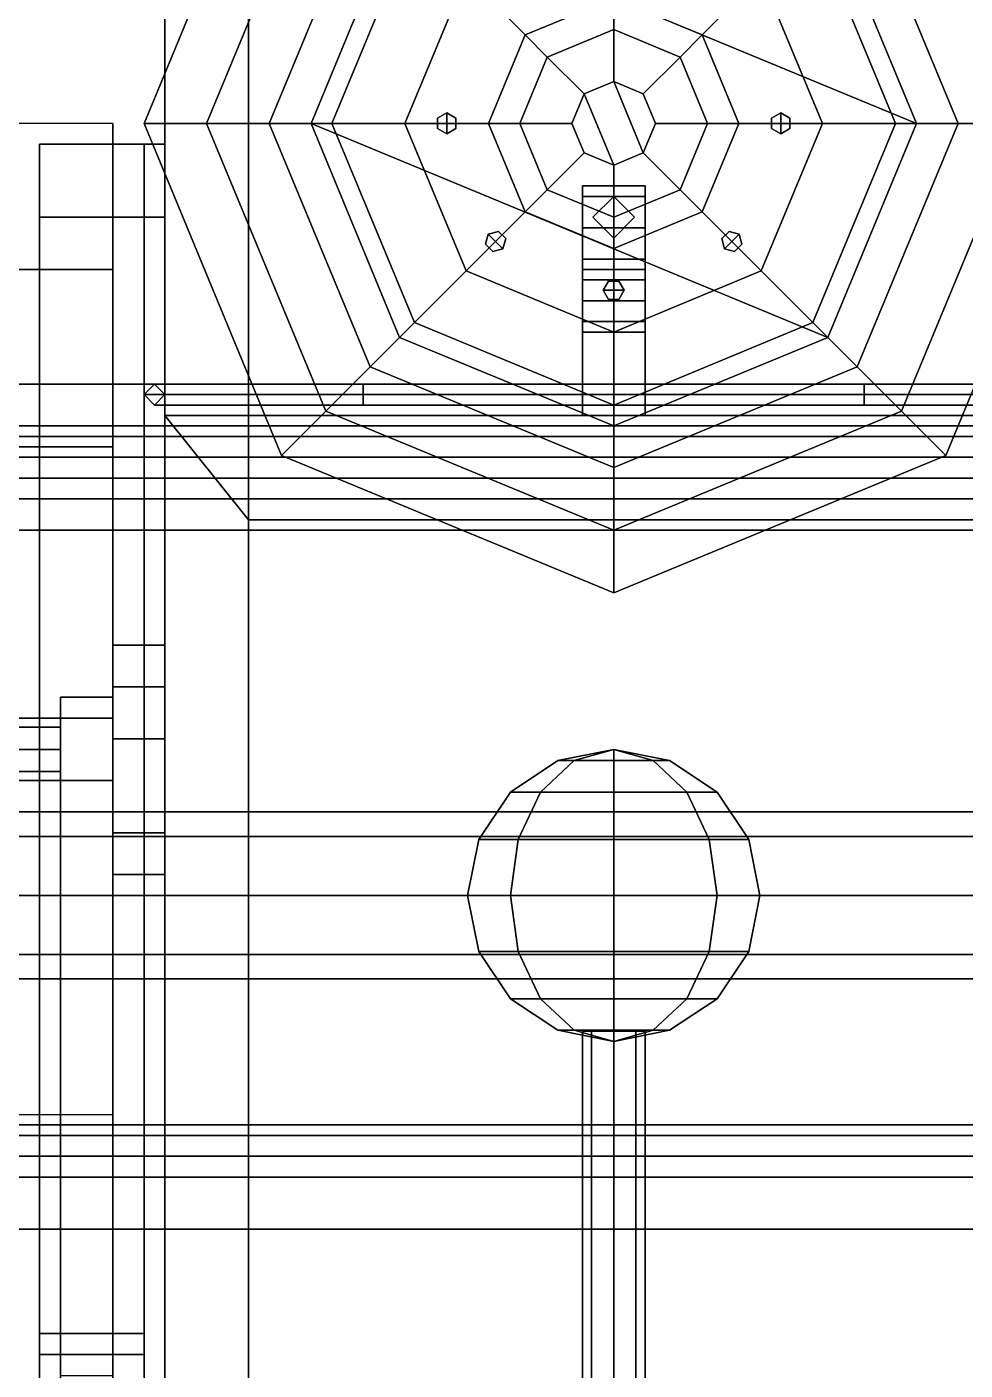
# Model space of a CAD drawing. Header units: millimetres. Extents: x -1 to 1, y -2.4 to 8.9.
# Drawn here: x -0.562 to 0.337, y 1.365 to 2.652 of the extents above; entities that cross this region are included whole.
import ezdxf

# ---------------------------------------------------------------- set-up
doc = ezdxf.new("R2010")
doc.units = ezdxf.units.MM
for name, color, linetype in [('cargo_c4p', 3, 'Continuous'), ('cargo_platform', 3, 'Continuous'), ('frame', 5, 'Continuous'), ('frame_c4p', 5, 'Continuous'), ('rear_axle', 3, 'Continuous'), ('t1_c4p', 3, 'Continuous'), ('t2_c4p', 2, 'Continuous'), ('tent2', 2, 'Continuous'), ('tent_support', 3, 'Continuous'), ('wheels', 2, 'Continuous'), ('wheels_c4p', 2, 'Continuous')]:
    doc.layers.add(name, color=color, linetype=linetype)

msp = doc.modelspace()

# ---------------------------------------------------------------- linework, layer by layer
at = {"layer": 'cargo_c4p'}
for points in [[(-0.98, 2.42, 0.65), (-0.48, 2.42, 0.65), (-0.48, 2.56, 0.51), (-0.98, 2.56, 0.51)], [(-0.48, 2.42, 0.65), (-0.48, 2.41, 0.6), (-0.48, 2.53, 0.49), (-0.48, 2.56, 0.51)], [(-0.98, 2.25, 0.76), (-0.48, 2.25, 0.76), (-0.48, 2.42, 0.65), (-0.98, 2.42, 0.65)], [(-0.48, 2.25, 0.76), (-0.48, 2.25, 0.71), (-0.48, 2.41, 0.6), (-0.48, 2.42, 0.65)], [(-1.01, 2.27, 0.83), (-1.01, 2.27, 0.9), (1.01, 2.27, 0.9), (1.01, 2.27, 0.83)], [(1.01, 2.27, 0.9), (1.01, 0.25, 0.9), (-1.01, 0.25, 0.9), (-1.01, 2.27, 0.9)], [(1.01, 2.27, 0.95), (1.01, 2.27, 0.9), (-1.01, 2.27, 0.9), (-1.01, 2.27, 0.95)], [(-1.01, 1.6, 1.67), (-0.43, 1.6, 1.67), (-0.43, 2.27, 1.67), (-1.01, 2.27, 1.67)], [(-1.01, 2.27, 1.67), (-0.43, 2.27, 1.67), (-0.43, 2.27, 0.95), (-1.01, 2.27, 0.95)], [(-0.43, 2.27, 0.69), (-0.43, 2.27, 0.83), (0.43, 2.27, 0.83), (0.43, 2.27, 0.69)], [(-0.43, 2.2, 0.69), (-0.43, 2.2, 0.83), (-0.43, 2.27, 0.83), (-0.43, 2.27, 0.69)], [(0.43, 2.27, 0.69), (0.43, 2.2, 0.69), (-0.43, 2.2, 0.69), (-0.43, 2.27, 0.69)], [(-0.43, 1.6, 0.95), (-0.43, 2.27, 0.95), (-0.43, 2.27, 1.67), (-0.43, 1.6, 1.67)], [(-0.43, 1.6, 0.95), (0.43, 1.6, 0.95), (0.43, 2.27, 0.95), (-0.43, 2.27, 0.95)], [(-0.98, 1.93, 0.87), (-0.48, 1.93, 0.87), (-0.48, 2.25, 0.76), (-0.98, 2.25, 0.76)], [(-0.48, 1.93, 0.87), (-0.48, 1.93, 0.83), (-0.48, 2.25, 0.71), (-0.48, 2.25, 0.76)], [(1.01, 2.2, 0.83), (1.01, 2.2, 0.9), (-1.01, 2.2, 0.9), (-1.01, 2.2, 0.83)], [(0.43, 2.2, 0.69), (0.43, 2.2, 0.83), (-0.43, 2.2, 0.83), (-0.43, 2.2, 0.69)], [(-0.98, 1.61, 0.9), (-0.48, 1.61, 0.9), (-0.48, 1.93, 0.87), (-0.98, 1.93, 0.87)], [(-0.48, 1.61, 0.9), (-0.48, 1.61, 0.87), (-0.48, 1.93, 0.83), (-0.48, 1.93, 0.87)], [(-0.96, 1.6, 0.95), (-0.96, 0.3, 0.95), (0.96, 0.3, 0.95), (0.96, 1.6, 0.95)], [(-0.96, 1.6, 0.95), (-0.43, 1.6, 0.95), (-0.43, 1.6, 1.67), (-0.96, 1.6, 1.67)]]:
    msp.add_3dface(points, dxfattribs=at)
at = {"layer": 'cargo_platform'}
for points in [[(1.01, 3.28, 0.97), (1.01, 0.25, 0.97), (-1.01, 0.25, 0.97), (-1.01, 3.28, 0.97)], [(-0.96, 3.23, 1.02), (-0.96, 0.3, 1.02), (0.96, 0.3, 1.02), (0.96, 3.23, 1.02)], [(-1.01, 2.27, 0.9), (-1.01, 2.27, 0.97), (1.01, 2.27, 0.97), (1.01, 2.27, 0.9)], [(-0.43, 2.2, 0.69), (-1.01, 2.2, 0.9), (-1.01, 2.27, 0.9), (-0.43, 2.27, 0.69)], [(-0.43, 2.27, 0.69), (-1.01, 2.27, 0.9), (1.01, 2.27, 0.9), (0.43, 2.27, 0.69)], [(0.43, 2.27, 0.69), (0.43, 2.2, 0.69), (-0.43, 2.2, 0.69), (-0.43, 2.27, 0.69)], [(1.01, 2.2, 0.9), (1.01, 2.2, 0.97), (-1.01, 2.2, 0.97), (-1.01, 2.2, 0.9)], [(0.43, 2.2, 0.69), (1.01, 2.2, 0.9), (-1.01, 2.2, 0.9), (-0.43, 2.2, 0.69)]]:
    msp.add_3dface(points, dxfattribs=at)
at = {"layer": 'frame'}
for points in [[(-0.43, 2.95, 0.55), (-0.35, 2.85, 0.55), (-0.35, -0.74, 0.55), (-0.43, -0.74, 0.55)], [(-0.43, -0.74, 0.69), (-0.35, -0.74, 0.69), (-0.35, 2.85, 0.69), (-0.43, 2.95, 0.69)], [(-0.43, 2.95, 0.69), (-0.43, 2.95, 0.55), (-0.43, -0.74, 0.55), (-0.43, -0.74, 0.69)], [(-0.35, -0.74, 0.69), (-0.35, -0.74, 0.55), (-0.35, 2.85, 0.55), (-0.35, 2.85, 0.69)], [(-0.45, 2.3, 0.64), (-0.44, 2.31, 0.64), (-0.44, 2.31, 0.36), (-0.45, 2.3, 0.35)], [(-0.45, 2.3, 0.35), (-0.44, 2.31, 0.36), (-0.24, 2.31, 0.32), (-0.24, 2.3, 0.31)], [(-0.44, 2.29, 0.64), (-0.43, 2.3, 0.64), (-0.44, 2.31, 0.64), (-0.45, 2.3, 0.64)], [(-0.44, 2.31, 0.64), (-0.43, 2.3, 0.64), (-0.43, 2.3, 0.37), (-0.44, 2.31, 0.36)], [(-0.44, 2.31, 0.36), (-0.43, 2.3, 0.37), (-0.24, 2.3, 0.33), (-0.24, 2.31, 0.32)], [(0.24, 2.31, 0.32), (0.24, 2.3, 0.31), (-0.24, 2.3, 0.31), (-0.24, 2.31, 0.32)], [(0.24, 2.3, 0.33), (0.24, 2.31, 0.32), (-0.24, 2.31, 0.32), (-0.24, 2.3, 0.33)], [(0.43, 2.3, 0.37), (0.44, 2.31, 0.36), (0.24, 2.31, 0.32), (0.24, 2.3, 0.33)], [(0.44, 2.31, 0.36), (0.45, 2.3, 0.35), (0.24, 2.3, 0.31), (0.24, 2.31, 0.32)], [(-0.44, 2.29, 0.64), (-0.45, 2.3, 0.64), (-0.45, 2.3, 0.35), (-0.44, 2.29, 0.36)], [(-0.44, 2.29, 0.36), (-0.45, 2.3, 0.35), (-0.24, 2.3, 0.31), (-0.24, 2.29, 0.32)], [(-0.43, 2.3, 0.64), (-0.44, 2.29, 0.64), (-0.44, 2.29, 0.36), (-0.43, 2.3, 0.37)], [(-0.43, 2.3, 0.37), (-0.44, 2.29, 0.36), (-0.24, 2.29, 0.32), (-0.24, 2.3, 0.33)], [(0.24, 2.3, 0.31), (0.24, 2.29, 0.32), (-0.24, 2.29, 0.32), (-0.24, 2.3, 0.31)], [(0.24, 2.29, 0.32), (0.24, 2.3, 0.33), (-0.24, 2.3, 0.33), (-0.24, 2.29, 0.32)], [(0.44, 2.29, 0.36), (0.43, 2.3, 0.37), (0.24, 2.3, 0.33), (0.24, 2.29, 0.32)], [(0.45, 2.3, 0.35), (0.44, 2.29, 0.36), (0.24, 2.29, 0.32), (0.24, 2.3, 0.31)]]:
    msp.add_3dface(points, dxfattribs=at)
at = {"layer": 'frame_c4p'}
for points in [[(-0.03, 2.49, 0.56), (-0.03, 2.41, 0.56), (-0.03, 2.42, 0.61), (-0.03, 2.5, 0.61)], [(0.03, 2.5, 0.61), (0.03, 2.49, 0.56), (-0.03, 2.49, 0.56), (-0.03, 2.5, 0.61)], [(-0.03, 2.5, 0.61), (-0.03, 2.42, 0.61), (0.03, 2.42, 0.61), (0.03, 2.5, 0.61)], [(0.03, 2.42, 0.61), (0.03, 2.41, 0.56), (0.03, 2.49, 0.56), (0.03, 2.5, 0.61)], [(0.03, 2.49, 0.68), (0.03, 2.42, 0.68), (-0.03, 2.42, 0.68), (-0.03, 2.49, 0.68)], [(-0.03, 2.42, 0.68), (-0.03, 2.43, 0.72), (-0.03, 2.46, 0.72), (-0.03, 2.49, 0.68)], [(-0.03, 2.49, 0.68), (-0.03, 2.46, 0.72), (0.03, 2.46, 0.72), (0.03, 2.49, 0.68)], [(0.03, 2.49, 0.56), (0.03, 2.41, 0.56), (-0.03, 2.41, 0.56), (-0.03, 2.49, 0.56)], [(0, 2.49, 0.61), (-0.02, 2.47, 0.61), (-0.02, 2.47, 0.68), (0, 2.49, 0.68)], [(0.02, 2.47, 0.61), (0, 2.49, 0.61), (0, 2.49, 0.68), (0.02, 2.47, 0.68)], [(0.03, 2.46, 0.72), (0.03, 2.43, 0.72), (0.03, 2.42, 0.68), (0.03, 2.49, 0.68)], [(-0.03, 2.46, 0.72), (-0.03, 2.43, 0.72), (0.03, 2.43, 0.72), (0.03, 2.46, 0.72)], [(-0.02, 2.47, 0.61), (0, 2.45, 0.61), (0, 2.45, 0.68), (-0.02, 2.47, 0.68)], [(0, 2.45, 0.61), (0.02, 2.47, 0.61), (0.02, 2.47, 0.68), (0, 2.45, 0.68)], [(-0.03, 2.43, 0.72), (-0.03, 2.39, 0.71), (0.03, 2.39, 0.71), (0.03, 2.43, 0.72)], [(-0.03, 2.42, 0.68), (-0.03, 2.39, 0.71), (-0.03, 2.43, 0.72), (-0.03, 2.42, 0.68)], [(0.03, 2.43, 0.72), (0.03, 2.39, 0.71), (0.03, 2.42, 0.68)], [(0.03, 2.42, 0.68), (0.03, 2.42, 0.61), (-0.03, 2.42, 0.61), (-0.03, 2.42, 0.68)], [(-0.03, 2.42, 0.61), (-0.03, 2.36, 0.66), (-0.03, 2.39, 0.71), (-0.03, 2.42, 0.68)], [(-0.03, 2.41, 0.56), (-0.03, 2.37, 0.58), (-0.03, 2.36, 0.66), (-0.03, 2.42, 0.61)], [(0.03, 2.41, 0.56), (0.03, 2.37, 0.58), (-0.03, 2.37, 0.58), (-0.03, 2.41, 0.56)], [(0.03, 2.39, 0.71), (0.03, 2.36, 0.66), (0.03, 2.42, 0.61), (0.03, 2.42, 0.68)], [(0.03, 2.36, 0.66), (0.03, 2.37, 0.58), (0.03, 2.41, 0.56), (0.03, 2.42, 0.61)], [(-0.03, 2.39, 0.71), (-0.03, 2.36, 0.66), (0.03, 2.36, 0.66), (0.03, 2.39, 0.71)], [(0.03, 2.37, 0.58), (0.03, 2.28, 0.58), (-0.03, 2.28, 0.58), (-0.03, 2.37, 0.58)], [(-0.03, 2.37, 0.58), (-0.03, 2.28, 0.58), (-0.03, 2.28, 0.66), (-0.03, 2.36, 0.66)], [(0.03, 2.28, 0.66), (0.03, 2.28, 0.58), (0.03, 2.37, 0.58), (0.03, 2.36, 0.66)], [(-0.03, 2.36, 0.66), (-0.03, 2.28, 0.66), (0.03, 2.28, 0.66), (0.03, 2.36, 0.66)], [(-0.43, 2.28, 0.69), (-0.35, 2.18, 0.69), (0.35, 2.18, 0.69), (0.43, 2.28, 0.69)], [(0.43, 2.28, 0.55), (0.35, 2.18, 0.55), (-0.35, 2.18, 0.55), (-0.43, 2.28, 0.55)], [(0.43, 2.28, 0.69), (0.43, 2.28, 0.55), (-0.43, 2.28, 0.55), (-0.43, 2.28, 0.69)], [(-0.43, 2.28, 0.69), (-0.43, 2.28, 0.55), (-0.43, -0.74, 0.55), (-0.43, -0.74, 0.69)], [(-0.43, -0.74, 0.69), (-0.35, -0.74, 0.69), (-0.35, 2.18, 0.69), (-0.43, 2.28, 0.69)], [(-0.43, 2.28, 0.55), (-0.35, 2.18, 0.55), (-0.35, -0.74, 0.55), (-0.43, -0.74, 0.55)], [(-0.35, 2.18, 0.69), (-0.35, 2.18, 0.55), (0.35, 2.18, 0.55), (0.35, 2.18, 0.69)], [(-0.35, -0.74, 0.69), (-0.35, -0.74, 0.55), (-0.35, 2.18, 0.55), (-0.35, 2.18, 0.69)], [(-0.43, 2.02, 0.64), (-0.43, 2.06, 0.57), (-0.48, 2.06, 0.57), (-0.48, 2.02, 0.64)], [(-0.43, 2.06, 0.57), (-0.43, 2.06, 0.52), (-0.48, 2.06, 0.52), (-0.48, 2.06, 0.57)], [(-0.43, 2.06, 0.52), (-0.43, 1.97, 0.49), (-0.48, 1.97, 0.49), (-0.48, 2.06, 0.52)], [(-0.48, 2.02, 0.64), (-0.48, 2.06, 0.57), (-0.48, 1.84, 0.57), (-0.48, 1.88, 0.64)], [(-0.48, 2.06, 0.57), (-0.48, 2.06, 0.52), (-0.48, 1.84, 0.52), (-0.48, 1.84, 0.57)], [(-0.48, 2.06, 0.52), (-0.48, 2.06, 0.52), (-0.48, 1.97, 0.49), (-0.48, 1.84, 0.52)], [(-0.43, 1.84, 0.55), (-0.43, 1.84, 0.52), (-0.43, 2.06, 0.52), (-0.43, 2.06, 0.55)], [(-0.43, 1.84, 0.52), (-0.43, 1.97, 0.49), (-0.43, 2.06, 0.52)], [(-0.53, 1.99, 0.22), (-0.53, 2.01, 0.25), (-0.48, 2.01, 0.25), (-0.48, 1.99, 0.22)], [(-0.53, 2.01, 0.25), (-0.53, 2.01, 0.33), (-0.48, 2.01, 0.33), (-0.48, 2.01, 0.25)], [(-0.53, 2.01, 0.33), (-0.53, 1.99, 0.36), (-0.48, 1.99, 0.36), (-0.48, 2.01, 0.33)], [(-0.53, 2.01, 0.33), (-0.53, 2.01, 0.25), (-0.53, 1.99, 0.22), (-0.53, 1.99, 0.36)], [(-0.43, 1.88, 0.64), (-0.43, 2.02, 0.64), (-0.48, 2.02, 0.64), (-0.48, 1.88, 0.64)], [(-0.48, 1.99, 0.36), (-0.48, 1.99, 0.22), (-0.48, 2.01, 0.25), (-0.48, 2.01, 0.33)], [(-0.53, 1.59, 0.22), (-0.53, 1.99, 0.22), (-0.48, 1.99, 0.22), (-0.48, 1.59, 0.22)], [(-0.53, 1.99, 0.36), (-0.53, 1.59, 0.36), (-0.48, 1.59, 0.36), (-0.48, 1.99, 0.36)], [(-0.53, 1.99, 0.36), (-0.53, 1.99, 0.22), (-0.53, 1.59, 0.22), (-0.53, 1.59, 0.36)], [(-0.48, 1.59, 0.36), (-0.48, 1.59, 0.22), (-0.48, 1.99, 0.22), (-0.48, 1.99, 0.36)], [(-0.43, 1.97, 0.49), (-0.43, 1.27, 0.4), (-0.48, 1.27, 0.4), (-0.48, 1.97, 0.49)], [(-0.48, 1.97, 0.49), (-0.48, 1.27, 0.4), (-0.48, 1.27, 0.49), (-0.48, 1.84, 0.52)], [(-0.43, 1.84, 0.52), (-0.43, 1.27, 0.49), (-0.43, 1.27, 0.4), (-0.43, 1.97, 0.49)], [(-0.43, 1.84, 0.57), (-0.43, 1.88, 0.64), (-0.48, 1.88, 0.64), (-0.48, 1.84, 0.57)], [(-0.43, 1.27, 0.49), (-0.43, 1.84, 0.52), (-0.48, 1.84, 0.52), (-0.48, 1.27, 0.49)], [(-0.43, 1.84, 0.52), (-0.43, 1.84, 0.57), (-0.48, 1.84, 0.57), (-0.48, 1.84, 0.52)], [(-0.53, 1.59, 0.36), (-0.53, 1.36, 0.48), (-0.48, 1.36, 0.48), (-0.48, 1.59, 0.36)], [(-0.53, 1.59, 0.36), (-0.53, 1.59, 0.22), (-0.53, 1.17, 0.34), (-0.53, 1.36, 0.48)], [(-0.53, 1.17, 0.34), (-0.53, 1.59, 0.22), (-0.48, 1.59, 0.22), (-0.48, 1.17, 0.34)], [(-0.48, 1.36, 0.48), (-0.48, 1.17, 0.34), (-0.48, 1.59, 0.22), (-0.48, 1.59, 0.36)]]:
    msp.add_3dface(points, dxfattribs=at)
at = {"layer": 'rear_axle'}
for points in [[(-0.45, 2.54, 0.59), (-0.45, 2.54, 0.48), (-0.55, 2.54, 0.48), (-0.55, 2.54, 0.59)], [(-0.55, 2.54, 0.59), (-0.55, 2.54, 0.48), (-0.55, 2.47, 0.53), (-0.55, 2.47, 0.59)], [(-0.55, 2.54, 0.48), (-0.55, 2.26, 0.38), (-0.55, 2.24, 0.47), (-0.55, 2.47, 0.53)], [(-0.45, 2.54, 0.48), (-0.45, 2.26, 0.38), (-0.55, 2.26, 0.38), (-0.55, 2.54, 0.48)], [(-0.43, 2.54, 0.67), (-0.43, 2.54, 0.59), (-0.55, 2.54, 0.59), (-0.48, 2.54, 0.67)], [(-0.55, 2.54, 0.59), (-0.55, 2.47, 0.59), (-0.48, 2.47, 0.67), (-0.48, 2.54, 0.67)], [(-0.48, 2.54, 0.67), (-0.48, 2.47, 0.67), (-0.43, 2.47, 0.67), (-0.43, 2.54, 0.67)], [(-0.45, 2.47, 0.53), (-0.45, 2.54, 0.48), (-0.45, 2.54, 0.59), (-0.45, 2.47, 0.59)], [(-0.45, 2.24, 0.47), (-0.45, 2.26, 0.38), (-0.45, 2.54, 0.48), (-0.45, 2.47, 0.53)], [(-0.43, 2.54, 0.59), (-0.43, 2.47, 0.59), (-0.45, 2.47, 0.59), (-0.45, 2.54, 0.59)], [(-0.43, 2.47, 0.67), (-0.43, 2.47, 0.59), (-0.43, 2.54, 0.59), (-0.43, 2.54, 0.67)], [(-0.55, 2.47, 0.59), (-0.55, 2.47, 0.53), (-0.45, 2.47, 0.53), (-0.45, 2.47, 0.59)], [(-0.55, 2.47, 0.53), (-0.55, 2.24, 0.47), (-0.45, 2.24, 0.47), (-0.45, 2.47, 0.53)], [(-0.48, 2.47, 0.67), (-0.55, 2.47, 0.59), (-0.43, 2.47, 0.59), (-0.43, 2.47, 0.67)], [(-0.55, 2.26, 0.38), (-0.55, 1.82, 0.36), (-0.55, 1.82, 0.47), (-0.55, 2.24, 0.47)], [(-0.45, 2.26, 0.38), (-0.45, 1.82, 0.36), (-0.55, 1.82, 0.36), (-0.55, 2.26, 0.38)], [(-0.45, 1.82, 0.47), (-0.45, 1.82, 0.36), (-0.45, 2.26, 0.38), (-0.45, 2.24, 0.47)], [(-0.55, 2.24, 0.47), (-0.55, 1.82, 0.47), (-0.45, 1.82, 0.47), (-0.45, 2.24, 0.47)], [(-0.0536, 1.9493, 0.43), (0, 1.96, 0.43), (0, 1.96, 0.43), (-0.0379, 1.9493, 0.3921)], [(-0.0379, 1.9493, 0.4679), (0, 1.96, 0.43), (0, 1.96, 0.43), (-0.0536, 1.9493, 0.43)], [(-0.0379, 1.9493, 0.3921), (0, 1.96, 0.43), (0, 1.96, 0.43), (0, 1.9493, 0.3764)], [(0, 1.9493, 0.4836), (0, 1.96, 0.43), (0, 1.96, 0.43), (-0.0379, 1.9493, 0.4679)], [(0, 1.9493, 0.3764), (0, 1.96, 0.43), (0, 1.96, 0.43), (0.0379, 1.9493, 0.3921)], [(0.0379, 1.9493, 0.3921), (0, 1.96, 0.43), (0, 1.96, 0.43), (0.0536, 1.9493, 0.43)], [(0.0536, 1.9493, 0.43), (0, 1.96, 0.43), (0, 1.96, 0.43), (0.0379, 1.9493, 0.4679)], [(0.0379, 1.9493, 0.4679), (0, 1.96, 0.43), (0, 1.96, 0.43), (0, 1.9493, 0.4836)], [(-0.099, 1.919, 0.43), (-0.0536, 1.9493, 0.43), (-0.0379, 1.9493, 0.3921), (-0.07, 1.919, 0.36)], [(-0.07, 1.919, 0.5), (-0.0379, 1.9493, 0.4679), (-0.0536, 1.9493, 0.43), (-0.099, 1.919, 0.43)], [(-0.07, 1.919, 0.36), (-0.0379, 1.9493, 0.3921), (0, 1.9493, 0.3764), (0, 1.919, 0.331)], [(0, 1.919, 0.529), (0, 1.9493, 0.4836), (-0.0379, 1.9493, 0.4679), (-0.07, 1.919, 0.5)], [(0, 1.919, 0.331), (0, 1.9493, 0.3764), (0.0379, 1.9493, 0.3921), (0.07, 1.919, 0.36)], [(0.07, 1.919, 0.5), (0.0379, 1.9493, 0.4679), (0, 1.9493, 0.4836), (0, 1.919, 0.529)], [(0.07, 1.919, 0.36), (0.0379, 1.9493, 0.3921), (0.0536, 1.9493, 0.43), (0.099, 1.919, 0.43)], [(0.099, 1.919, 0.43), (0.0536, 1.9493, 0.43), (0.0379, 1.9493, 0.4679), (0.07, 1.919, 0.5)], [(-0.1293, 1.8736, 0.43), (-0.099, 1.919, 0.43), (-0.07, 1.919, 0.36), (-0.0915, 1.8736, 0.3385)], [(-0.0915, 1.8736, 0.5215), (-0.07, 1.919, 0.5), (-0.099, 1.919, 0.43), (-0.1293, 1.8736, 0.43)], [(-0.0915, 1.8736, 0.3385), (-0.07, 1.919, 0.36), (0, 1.919, 0.331), (0, 1.8736, 0.3007)], [(0, 1.8736, 0.5593), (0, 1.919, 0.529), (-0.07, 1.919, 0.5), (-0.0915, 1.8736, 0.5215)], [(0, 1.8736, 0.3007), (0, 1.919, 0.331), (0.07, 1.919, 0.36), (0.0915, 1.8736, 0.3385)], [(0.0915, 1.8736, 0.5215), (0.07, 1.919, 0.5), (0, 1.919, 0.529), (0, 1.8736, 0.5593)], [(0.0915, 1.8736, 0.3385), (0.07, 1.919, 0.36), (0.099, 1.919, 0.43), (0.1293, 1.8736, 0.43)], [(0.1293, 1.8736, 0.43), (0.099, 1.919, 0.43), (0.07, 1.919, 0.5), (0.0915, 1.8736, 0.5215)], [(0.65, 1.8766, 0.4866), (0.65, 1.9, 0.43), (-0.65, 1.9, 0.43), (-0.65, 1.8766, 0.4866)], [(0.65, 1.9, 0.43), (0.65, 1.8766, 0.3734), (-0.65, 1.8766, 0.3734), (-0.65, 1.9, 0.43)], [(0.65, 1.82, 0.51), (0.65, 1.8766, 0.4866), (-0.65, 1.8766, 0.4866), (-0.65, 1.82, 0.51)], [(0.65, 1.8766, 0.3734), (0.65, 1.82, 0.35), (-0.65, 1.82, 0.35), (-0.65, 1.8766, 0.3734)], [(-0.14, 1.82, 0.43), (-0.1293, 1.8736, 0.43), (-0.0915, 1.8736, 0.3385), (-0.099, 1.82, 0.331)], [(-0.099, 1.82, 0.529), (-0.0915, 1.8736, 0.5215), (-0.1293, 1.8736, 0.43), (-0.14, 1.82, 0.43)], [(-0.099, 1.82, 0.331), (-0.0915, 1.8736, 0.3385), (0, 1.8736, 0.3007), (0, 1.82, 0.29)], [(0, 1.82, 0.57), (0, 1.8736, 0.5593), (-0.0915, 1.8736, 0.5215), (-0.099, 1.82, 0.529)], [(0, 1.82, 0.29), (0, 1.8736, 0.3007), (0.0915, 1.8736, 0.3385), (0.099, 1.82, 0.331)], [(0.099, 1.82, 0.529), (0.0915, 1.8736, 0.5215), (0, 1.8736, 0.5593), (0, 1.82, 0.57)], [(0.099, 1.82, 0.331), (0.0915, 1.8736, 0.3385), (0.1293, 1.8736, 0.43), (0.14, 1.82, 0.43)], [(0.14, 1.82, 0.43), (0.1293, 1.8736, 0.43), (0.0915, 1.8736, 0.5215), (0.099, 1.82, 0.529)], [(0.65, 1.7634, 0.4866), (0.65, 1.82, 0.51), (-0.65, 1.82, 0.51), (-0.65, 1.7634, 0.4866)], [(0.65, 1.82, 0.35), (0.65, 1.7634, 0.3734), (-0.65, 1.7634, 0.3734), (-0.65, 1.82, 0.35)], [(-0.55, 1.38, 0.38), (-0.55, 1.82, 0.36), (-0.45, 1.82, 0.36), (-0.45, 1.38, 0.38)], [(-0.55, 1.82, 0.47), (-0.55, 1.82, 0.36), (-0.55, 1.38, 0.38), (-0.55, 1.4, 0.47)], [(-0.45, 1.4, 0.47), (-0.45, 1.82, 0.47), (-0.55, 1.82, 0.47), (-0.55, 1.4, 0.47)], [(-0.45, 1.38, 0.38), (-0.45, 1.82, 0.36), (-0.45, 1.82, 0.47), (-0.45, 1.4, 0.47)], [(-0.1293, 1.7664, 0.43), (-0.14, 1.82, 0.43), (-0.099, 1.82, 0.331), (-0.0915, 1.7664, 0.3385)], [(-0.0915, 1.7664, 0.5215), (-0.099, 1.82, 0.529), (-0.14, 1.82, 0.43), (-0.1293, 1.7664, 0.43)], [(-0.0915, 1.7664, 0.3385), (-0.099, 1.82, 0.331), (0, 1.82, 0.29), (0, 1.7664, 0.3007)], [(0, 1.7664, 0.5593), (0, 1.82, 0.57), (-0.099, 1.82, 0.529), (-0.0915, 1.7664, 0.5215)], [(0, 1.7664, 0.3007), (0, 1.82, 0.29), (0.099, 1.82, 0.331), (0.0915, 1.7664, 0.3385)], [(0.0915, 1.7664, 0.5215), (0.099, 1.82, 0.529), (0, 1.82, 0.57), (0, 1.7664, 0.5593)], [(0.0915, 1.7664, 0.3385), (0.099, 1.82, 0.331), (0.14, 1.82, 0.43), (0.1293, 1.7664, 0.43)], [(0.1293, 1.7664, 0.43), (0.14, 1.82, 0.43), (0.099, 1.82, 0.529), (0.0915, 1.7664, 0.5215)], [(-0.099, 1.721, 0.43), (-0.1293, 1.7664, 0.43), (-0.0915, 1.7664, 0.3385), (-0.07, 1.721, 0.36)], [(-0.07, 1.721, 0.5), (-0.0915, 1.7664, 0.5215), (-0.1293, 1.7664, 0.43), (-0.099, 1.721, 0.43)], [(-0.07, 1.721, 0.36), (-0.0915, 1.7664, 0.3385), (0, 1.7664, 0.3007), (0, 1.721, 0.331)], [(0, 1.721, 0.529), (0, 1.7664, 0.5593), (-0.0915, 1.7664, 0.5215), (-0.07, 1.721, 0.5)], [(0, 1.721, 0.331), (0, 1.7664, 0.3007), (0.0915, 1.7664, 0.3385), (0.07, 1.721, 0.36)], [(0.07, 1.721, 0.5), (0.0915, 1.7664, 0.5215), (0, 1.7664, 0.5593), (0, 1.721, 0.529)], [(0.07, 1.721, 0.36), (0.0915, 1.7664, 0.3385), (0.1293, 1.7664, 0.43), (0.099, 1.721, 0.43)], [(0.099, 1.721, 0.43), (0.1293, 1.7664, 0.43), (0.0915, 1.7664, 0.5215), (0.07, 1.721, 0.5)], [(0.65, 1.74, 0.43), (0.65, 1.7634, 0.4866), (-0.65, 1.7634, 0.4866), (-0.65, 1.74, 0.43)], [(0.65, 1.7634, 0.3734), (0.65, 1.74, 0.43), (-0.65, 1.74, 0.43), (-0.65, 1.7634, 0.3734)], [(-0.0536, 1.6907, 0.43), (-0.099, 1.721, 0.43), (-0.07, 1.721, 0.36), (-0.0379, 1.6907, 0.3921)], [(-0.0379, 1.6907, 0.4679), (-0.07, 1.721, 0.5), (-0.099, 1.721, 0.43), (-0.0536, 1.6907, 0.43)], [(-0.0379, 1.6907, 0.3921), (-0.07, 1.721, 0.36), (0, 1.721, 0.331), (0, 1.6907, 0.3764)], [(0, 1.6907, 0.4836), (0, 1.721, 0.529), (-0.07, 1.721, 0.5), (-0.0379, 1.6907, 0.4679)], [(0, 1.6907, 0.3764), (0, 1.721, 0.331), (0.07, 1.721, 0.36), (0.0379, 1.6907, 0.3921)], [(0.0379, 1.6907, 0.4679), (0.07, 1.721, 0.5), (0, 1.721, 0.529), (0, 1.6907, 0.4836)], [(0.0379, 1.6907, 0.3921), (0.07, 1.721, 0.36), (0.099, 1.721, 0.43), (0.0536, 1.6907, 0.43)], [(0.0536, 1.6907, 0.43), (0.099, 1.721, 0.43), (0.07, 1.721, 0.5), (0.0379, 1.6907, 0.4679)], [(0, 1.68, 0.43), (-0.0536, 1.6907, 0.43), (-0.0379, 1.6907, 0.3921), (0, 1.68, 0.43)], [(0, 1.68, 0.43), (-0.0379, 1.6907, 0.4679), (-0.0536, 1.6907, 0.43), (0, 1.68, 0.43)], [(0, 1.68, 0.43), (-0.0379, 1.6907, 0.3921), (0, 1.6907, 0.3764), (0, 1.68, 0.43)], [(0, 1.68, 0.43), (0, 1.6907, 0.4836), (-0.0379, 1.6907, 0.4679), (0, 1.68, 0.43)], [(-0.0212, 1.69, 0.4512), (-0.03, 1.69, 0.43), (-0.03, 0.06, 0.59), (-0.0212, 0.06, 0.6112)], [(-0.03, 1.69, 0.43), (-0.0212, 1.69, 0.4088), (-0.0212, 0.06, 0.5688), (-0.03, 0.06, 0.59)], [(0, 1.69, 0.46), (-0.0212, 1.69, 0.4512), (-0.0212, 0.06, 0.6112), (0, 0.06, 0.62)], [(-0.0212, 1.69, 0.4088), (0, 1.69, 0.4), (0, 0.06, 0.56), (-0.0212, 0.06, 0.5688)], [(0, 1.68, 0.43), (0, 1.6907, 0.3764), (0.0379, 1.6907, 0.3921), (0, 1.68, 0.43)], [(0, 1.68, 0.43), (0.0379, 1.6907, 0.3921), (0.0536, 1.6907, 0.43), (0, 1.68, 0.43)], [(0, 1.68, 0.43), (0.0536, 1.6907, 0.43), (0.0379, 1.6907, 0.4679), (0, 1.68, 0.43)], [(0, 1.68, 0.43), (0.0379, 1.6907, 0.4679), (0, 1.6907, 0.4836), (0, 1.68, 0.43)], [(0.0212, 1.69, 0.4512), (0, 1.69, 0.46), (0, 0.06, 0.62), (0.0212, 0.06, 0.6112)], [(0, 1.69, 0.4), (0.0212, 1.69, 0.4088), (0.0212, 0.06, 0.5688), (0, 0.06, 0.56)], [(0.03, 1.69, 0.43), (0.0212, 1.69, 0.4512), (0.0212, 0.06, 0.6112), (0.03, 0.06, 0.59)], [(0.0212, 1.69, 0.4088), (0.03, 1.69, 0.43), (0.03, 0.06, 0.59), (0.0212, 0.06, 0.5688)], [(-0.55, 1.4, 0.47), (-0.55, 1.38, 0.38), (-0.55, 1.1, 0.48), (-0.55, 1.17, 0.53)], [(-0.45, 1.17, 0.53), (-0.45, 1.4, 0.47), (-0.55, 1.4, 0.47), (-0.55, 1.17, 0.53)], [(-0.45, 1.1, 0.48), (-0.45, 1.38, 0.38), (-0.45, 1.4, 0.47), (-0.45, 1.17, 0.53)], [(-0.55, 1.1, 0.48), (-0.55, 1.38, 0.38), (-0.45, 1.38, 0.38), (-0.45, 1.1, 0.48)]]:
    msp.add_3dface(points, dxfattribs=at)
at = {"layer": 't1_c4p'}
for points in [[(0.68, 1.57, 2.69), (0.68, 1.59, 2.67), (-0.68, 1.59, 2.67), (-0.68, 1.57, 2.69)], [(0.68, 1.59, 2.67), (0.68, 1.57, 2.65), (-0.68, 1.57, 2.65), (-0.68, 1.59, 2.67)], [(0.68, 1.55, 2.67), (0.68, 1.57, 2.69), (-0.68, 1.57, 2.69), (-0.68, 1.55, 2.67)], [(0.68, 1.57, 2.65), (0.68, 1.55, 2.67), (-0.68, 1.55, 2.67), (-0.68, 1.57, 2.65)]]:
    msp.add_3dface(points, dxfattribs=at)
at = {"layer": 't2_c4p'}
for points in [[(-0.68, 1.57, 2.7), (0.68, 1.57, 2.7), (0.68, 1.6, 2.66), (-0.68, 1.6, 2.66)], [(0.68, 1.57, 2.7), (-0.68, 1.57, 2.7), (-0.67, 1.5, 2.66), (0.67, 1.5, 2.66)], [(0.67, 1.5, 2.66), (-0.67, 1.5, 2.66), (-0.67, 1, 2.66), (0.67, 1, 2.66)]]:
    msp.add_3dface(points, dxfattribs=at)
at = {"layer": 'tent2'}
for points in [[(-0.67, 2.31, 2.8), (0.67, 2.31, 2.8), (0.67, 3.19, 2.8), (-0.67, 3.19, 2.8)], [(-0.68, 2.24, 2.84), (0.68, 2.24, 2.84), (0.67, 2.31, 2.8), (-0.67, 2.31, 2.8)], [(-0.67, 2.17, 2.8), (0.67, 2.17, 2.8), (0.68, 2.24, 2.84), (-0.68, 2.24, 2.84)], [(-0.67, 1.33, 2.8), (0.67, 1.33, 2.8), (0.67, 2.17, 2.8), (-0.67, 2.17, 2.8)]]:
    msp.add_3dface(points, dxfattribs=at)
at = {"layer": 'tent_support'}
for points in [[(0.68, 2.24, 2.83), (0.68, 2.26, 2.81), (-0.68, 2.26, 2.81), (-0.68, 2.24, 2.83)], [(0.68, 2.26, 2.81), (0.68, 2.24, 2.79), (-0.68, 2.24, 2.79), (-0.68, 2.26, 2.81)], [(0.68, 2.22, 2.81), (0.68, 2.24, 2.83), (-0.68, 2.24, 2.83), (-0.68, 2.22, 2.81)], [(0.68, 2.24, 2.79), (0.68, 2.22, 2.81), (-0.68, 2.22, 2.81), (-0.68, 2.24, 2.79)]]:
    msp.add_3dface(points, dxfattribs=at)
at = {"layer": 'wheels'}
for points in [[(-0.45, 2.56, 0.37), (-0.3182, 2.8782, 0.37), (-0.2758, 2.8358, 0.33), (-0.39, 2.56, 0.33)], [(-0.3182, 2.8782, 0.49), (-0.45, 2.56, 0.49), (-0.39, 2.56, 0.53), (-0.2758, 2.8358, 0.53)], [(-0.3182, 2.8782, 0.37), (-0.45, 2.56, 0.37), (-0.45, 2.56, 0.49), (-0.3182, 2.8782, 0.49)], [(0.3182, 2.8782, 0.37), (0.45, 2.56, 0.37), (0.39, 2.56, 0.33), (0.2758, 2.8358, 0.33)], [(0.45, 2.56, 0.49), (0.3182, 2.8782, 0.49), (0.2758, 2.8358, 0.53), (0.39, 2.56, 0.53)], [(0.45, 2.56, 0.37), (0.3182, 2.8782, 0.37), (0.3182, 2.8782, 0.49), (0.45, 2.56, 0.49)], [(0, 2.85, 0.37), (0.2051, 2.7651, 0.37), (0.29, 2.56, 0.37), (-0.2051, 2.7651, 0.37)], [(-0.39, 2.56, 0.33), (-0.2758, 2.8358, 0.33), (-0.2333, 2.7933, 0.33), (-0.33, 2.56, 0.33)], [(-0.2758, 2.8358, 0.53), (-0.39, 2.56, 0.53), (-0.33, 2.56, 0.53), (-0.2333, 2.7933, 0.53)], [(0.2758, 2.8358, 0.33), (0.39, 2.56, 0.33), (0.33, 2.56, 0.33), (0.2333, 2.7933, 0.33)], [(0.39, 2.56, 0.53), (0.2758, 2.8358, 0.53), (0.2333, 2.7933, 0.53), (0.33, 2.56, 0.53)], [(-0.33, 2.56, 0.33), (-0.2333, 2.7933, 0.33), (-0.2051, 2.7651, 0.37), (-0.29, 2.56, 0.37)], [(-0.2333, 2.7933, 0.53), (-0.33, 2.56, 0.53), (-0.29, 2.56, 0.49), (-0.2051, 2.7651, 0.49)], [(0.2333, 2.7933, 0.33), (0.33, 2.56, 0.33), (0.29, 2.56, 0.37), (0.2051, 2.7651, 0.37)], [(0.33, 2.56, 0.53), (0.2333, 2.7933, 0.53), (0.2051, 2.7651, 0.49), (0.29, 2.56, 0.49)], [(-0.2051, 2.7651, 0.37), (0.29, 2.56, 0.37), (0.2051, 2.3549, 0.37), (-0.29, 2.56, 0.37)], [(-0.2051, 2.7651, 0.49), (-0.29, 2.56, 0.49), (-0.27, 2.56, 0.47), (-0.1909, 2.7509, 0.47)], [(0, 2.76, 0.49), (-0.1414, 2.7014, 0.49), (-0.0849, 2.6449, 0.49), (0, 2.68, 0.49)], [(0.1414, 2.7014, 0.49), (0, 2.76, 0.49), (0, 2.68, 0.49), (0.0849, 2.6449, 0.49)], [(0.29, 2.56, 0.49), (0.2051, 2.7651, 0.49), (0.1909, 2.7509, 0.47), (0.27, 2.56, 0.47)], [(-0.1909, 2.7509, 0.47), (-0.27, 2.56, 0.47), (-0.2, 2.56, 0.49), (-0.1414, 2.7014, 0.49)], [(0.27, 2.56, 0.47), (0.1909, 2.7509, 0.47), (0.1414, 2.7014, 0.49), (0.2, 2.56, 0.49)], [(-0.1414, 2.7014, 0.49), (-0.2, 2.56, 0.49), (-0.12, 2.56, 0.49), (-0.0849, 2.6449, 0.49)], [(0.2, 2.56, 0.49), (0.1414, 2.7014, 0.49), (0.0849, 2.6449, 0.49), (0.12, 2.56, 0.49)], [(0, 2.68, 0.49), (-0.0849, 2.6449, 0.49), (-0.0636, 2.6236, 0.47), (0, 2.65, 0.47)], [(0.0849, 2.6449, 0.49), (0, 2.68, 0.49), (0, 2.65, 0.47), (0.0636, 2.6236, 0.47)], [(-0.0849, 2.6449, 0.49), (-0.12, 2.56, 0.49), (-0.09, 2.56, 0.47), (-0.0636, 2.6236, 0.47)], [(0, 2.65, 0.47), (-0.0636, 2.6236, 0.47), (-0.0283, 2.5883, 0.47), (0, 2.6, 0.47)], [(0.0636, 2.6236, 0.47), (0, 2.65, 0.47), (0, 2.6, 0.47), (0.0283, 2.5883, 0.47)], [(0.12, 2.56, 0.49), (0.0849, 2.6449, 0.49), (0.0636, 2.6236, 0.47), (0.09, 2.56, 0.47)], [(-0.0636, 2.6236, 0.47), (-0.09, 2.56, 0.47), (-0.04, 2.56, 0.47), (-0.0283, 2.5883, 0.47)], [(0.09, 2.56, 0.47), (0.0636, 2.6236, 0.47), (0.0283, 2.5883, 0.47), (0.04, 2.56, 0.47)], [(-0.04, 2.56, 0.53), (-0.0283, 2.5317, 0.53), (0, 2.52, 0.53), (-0.0283, 2.5883, 0.53)], [(-0.04, 2.56, 0.53), (-0.0283, 2.5883, 0.53), (-0.0283, 2.5883, 0.47), (-0.04, 2.56, 0.47)], [(-0.0283, 2.5883, 0.53), (0, 2.52, 0.53), (0.0283, 2.5317, 0.53), (0, 2.6, 0.53)], [(-0.0283, 2.5883, 0.53), (0, 2.6, 0.53), (0, 2.6, 0.47), (-0.0283, 2.5883, 0.47)], [(0, 2.6, 0.53), (0.0283, 2.5317, 0.53), (0.04, 2.56, 0.53), (0.0283, 2.5883, 0.53)], [(0, 2.6, 0.53), (0.0283, 2.5883, 0.53), (0.0283, 2.5883, 0.47), (0, 2.6, 0.47)], [(0.0283, 2.5883, 0.53), (0.04, 2.56, 0.53), (0.04, 2.56, 0.47), (0.0283, 2.5883, 0.47)], [(-0.16, 2.57, 0.47), (-0.1687, 2.565, 0.47), (-0.1687, 2.565, 0.48), (-0.16, 2.57, 0.48)], [(-0.16, 2.55, 0.48), (-0.16, 2.57, 0.48), (-0.1687, 2.565, 0.48), (-0.1687, 2.555, 0.48)], [(-0.1687, 2.565, 0.47), (-0.1687, 2.555, 0.47), (-0.1687, 2.555, 0.48), (-0.1687, 2.565, 0.48)], [(-0.1513, 2.565, 0.47), (-0.16, 2.57, 0.47), (-0.16, 2.57, 0.48), (-0.1513, 2.565, 0.48)], [(-0.1513, 2.555, 0.48), (-0.1513, 2.565, 0.48), (-0.16, 2.57, 0.48), (-0.16, 2.55, 0.48)], [(-0.1513, 2.555, 0.47), (-0.1513, 2.565, 0.47), (-0.1513, 2.565, 0.48), (-0.1513, 2.555, 0.48)], [(0.16, 2.57, 0.47), (0.1513, 2.565, 0.47), (0.1513, 2.565, 0.48), (0.16, 2.57, 0.48)], [(0.1513, 2.565, 0.48), (0.1513, 2.555, 0.48), (0.16, 2.55, 0.48), (0.16, 2.57, 0.48)], [(0.1513, 2.565, 0.47), (0.1513, 2.555, 0.47), (0.1513, 2.555, 0.48), (0.1513, 2.565, 0.48)], [(0.1687, 2.565, 0.47), (0.16, 2.57, 0.47), (0.16, 2.57, 0.48), (0.1687, 2.565, 0.48)], [(0.16, 2.57, 0.48), (0.16, 2.55, 0.48), (0.1687, 2.555, 0.48), (0.1687, 2.565, 0.48)], [(0.1687, 2.555, 0.47), (0.1687, 2.565, 0.47), (0.1687, 2.565, 0.48), (0.1687, 2.555, 0.48)], [(-0.3182, 2.2418, 0.37), (-0.45, 2.56, 0.37), (-0.39, 2.56, 0.33), (-0.2758, 2.2842, 0.33)], [(-0.45, 2.56, 0.49), (-0.3182, 2.2418, 0.49), (-0.2758, 2.2842, 0.53), (-0.39, 2.56, 0.53)], [(-0.45, 2.56, 0.37), (-0.3182, 2.2418, 0.37), (-0.3182, 2.2418, 0.49), (-0.45, 2.56, 0.49)], [(-0.2758, 2.2842, 0.33), (-0.39, 2.56, 0.33), (-0.33, 2.56, 0.33), (-0.2333, 2.3267, 0.33)], [(-0.39, 2.56, 0.53), (-0.2758, 2.2842, 0.53), (-0.2333, 2.3267, 0.53), (-0.33, 2.56, 0.53)], [(-0.2333, 2.3267, 0.33), (-0.33, 2.56, 0.33), (-0.29, 2.56, 0.37), (-0.2051, 2.3549, 0.37)], [(-0.33, 2.56, 0.53), (-0.2333, 2.3267, 0.53), (-0.2051, 2.3549, 0.49), (-0.29, 2.56, 0.49)], [(-0.29, 2.56, 0.37), (0.2051, 2.3549, 0.37), (0, 2.27, 0.37), (-0.2051, 2.3549, 0.37)], [(-0.29, 2.56, 0.49), (-0.2051, 2.3549, 0.49), (-0.1909, 2.3691, 0.47), (-0.27, 2.56, 0.47)], [(-0.27, 2.56, 0.47), (-0.1909, 2.3691, 0.47), (-0.1414, 2.4186, 0.49), (-0.2, 2.56, 0.49)], [(-0.2, 2.56, 0.49), (-0.1414, 2.4186, 0.49), (-0.0849, 2.4751, 0.49), (-0.12, 2.56, 0.49)], [(-0.1687, 2.555, 0.47), (-0.16, 2.55, 0.47), (-0.16, 2.55, 0.48), (-0.1687, 2.555, 0.48)], [(-0.16, 2.55, 0.47), (-0.1513, 2.555, 0.47), (-0.1513, 2.555, 0.48), (-0.16, 2.55, 0.48)], [(-0.12, 2.56, 0.49), (-0.0849, 2.4751, 0.49), (-0.0636, 2.4964, 0.47), (-0.09, 2.56, 0.47)], [(-0.09, 2.56, 0.47), (-0.0636, 2.4964, 0.47), (-0.0283, 2.5317, 0.47), (-0.04, 2.56, 0.47)], [(-0.0283, 2.5317, 0.53), (-0.04, 2.56, 0.53), (-0.04, 2.56, 0.47), (-0.0283, 2.5317, 0.47)], [(0.04, 2.56, 0.53), (0.0283, 2.5317, 0.53), (0.0283, 2.5317, 0.47), (0.04, 2.56, 0.47)], [(0.0636, 2.4964, 0.47), (0.09, 2.56, 0.47), (0.04, 2.56, 0.47), (0.0283, 2.5317, 0.47)], [(0.0849, 2.4751, 0.49), (0.12, 2.56, 0.49), (0.09, 2.56, 0.47), (0.0636, 2.4964, 0.47)], [(0.1414, 2.4186, 0.49), (0.2, 2.56, 0.49), (0.12, 2.56, 0.49), (0.0849, 2.4751, 0.49)], [(0.1909, 2.3691, 0.47), (0.27, 2.56, 0.47), (0.2, 2.56, 0.49), (0.1414, 2.4186, 0.49)], [(0.1513, 2.555, 0.47), (0.16, 2.55, 0.47), (0.16, 2.55, 0.48), (0.1513, 2.555, 0.48)], [(0.16, 2.55, 0.47), (0.1687, 2.555, 0.47), (0.1687, 2.555, 0.48), (0.16, 2.55, 0.48)], [(0.2051, 2.3549, 0.49), (0.29, 2.56, 0.49), (0.27, 2.56, 0.47), (0.1909, 2.3691, 0.47)], [(0.33, 2.56, 0.33), (0.2333, 2.3267, 0.33), (0.2051, 2.3549, 0.37), (0.29, 2.56, 0.37)], [(0.2333, 2.3267, 0.53), (0.33, 2.56, 0.53), (0.29, 2.56, 0.49), (0.2051, 2.3549, 0.49)], [(0.39, 2.56, 0.33), (0.2758, 2.2842, 0.33), (0.2333, 2.3267, 0.33), (0.33, 2.56, 0.33)], [(0.2758, 2.2842, 0.53), (0.39, 2.56, 0.53), (0.33, 2.56, 0.53), (0.2333, 2.3267, 0.53)], [(0.45, 2.56, 0.37), (0.3182, 2.2418, 0.37), (0.2758, 2.2842, 0.33), (0.39, 2.56, 0.33)], [(0.3182, 2.2418, 0.49), (0.45, 2.56, 0.49), (0.39, 2.56, 0.53), (0.2758, 2.2842, 0.53)], [(0.3182, 2.2418, 0.37), (0.45, 2.56, 0.37), (0.45, 2.56, 0.49), (0.3182, 2.2418, 0.49)], [(-0.0636, 2.4964, 0.47), (0, 2.47, 0.47), (0, 2.52, 0.47), (-0.0283, 2.5317, 0.47)], [(0, 2.52, 0.53), (-0.0283, 2.5317, 0.53), (-0.0283, 2.5317, 0.47), (0, 2.52, 0.47)], [(0.0283, 2.5317, 0.53), (0, 2.52, 0.53), (0, 2.52, 0.47), (0.0283, 2.5317, 0.47)], [(0, 2.47, 0.47), (0.0636, 2.4964, 0.47), (0.0283, 2.5317, 0.47), (0, 2.52, 0.47)], [(-0.0849, 2.4751, 0.49), (0, 2.44, 0.49), (0, 2.47, 0.47), (-0.0636, 2.4964, 0.47)], [(0, 2.44, 0.49), (0.0849, 2.4751, 0.49), (0.0636, 2.4964, 0.47), (0, 2.47, 0.47)], [(-0.1414, 2.4186, 0.49), (0, 2.36, 0.49), (0, 2.44, 0.49), (-0.0849, 2.4751, 0.49)], [(0, 2.36, 0.49), (0.1414, 2.4186, 0.49), (0.0849, 2.4751, 0.49), (0, 2.44, 0.49)], [(-0.1202, 2.4539, 0.47), (-0.1228, 2.4443, 0.47), (-0.1228, 2.4443, 0.48), (-0.1202, 2.4539, 0.48)], [(-0.1061, 2.4398, 0.48), (-0.1202, 2.4539, 0.48), (-0.1228, 2.4443, 0.48), (-0.1157, 2.4372, 0.48)], [(-0.1105, 2.4565, 0.47), (-0.1202, 2.4539, 0.47), (-0.1202, 2.4539, 0.48), (-0.1105, 2.4565, 0.48)], [(-0.1035, 2.4495, 0.48), (-0.1105, 2.4565, 0.48), (-0.1202, 2.4539, 0.48), (-0.1061, 2.4398, 0.48)], [(-0.1035, 2.4495, 0.47), (-0.1105, 2.4565, 0.47), (-0.1105, 2.4565, 0.48), (-0.1035, 2.4495, 0.48)], [(-0.1061, 2.4398, 0.47), (-0.1035, 2.4495, 0.47), (-0.1035, 2.4495, 0.48), (-0.1061, 2.4398, 0.48)], [(0.1105, 2.4565, 0.47), (0.1035, 2.4495, 0.47), (0.1035, 2.4495, 0.48), (0.1105, 2.4565, 0.48)], [(0.1105, 2.4565, 0.48), (0.1035, 2.4495, 0.48), (0.1061, 2.4398, 0.48), (0.1202, 2.4539, 0.48)], [(0.1035, 2.4495, 0.47), (0.1061, 2.4398, 0.47), (0.1061, 2.4398, 0.48), (0.1035, 2.4495, 0.48)], [(0.1202, 2.4539, 0.48), (0.1061, 2.4398, 0.48), (0.1157, 2.4372, 0.48), (0.1228, 2.4443, 0.48)], [(0.1202, 2.4539, 0.47), (0.1105, 2.4565, 0.47), (0.1105, 2.4565, 0.48), (0.1202, 2.4539, 0.48)], [(0.1228, 2.4443, 0.47), (0.1202, 2.4539, 0.47), (0.1202, 2.4539, 0.48), (0.1228, 2.4443, 0.48)], [(-0.1228, 2.4443, 0.47), (-0.1157, 2.4372, 0.47), (-0.1157, 2.4372, 0.48), (-0.1228, 2.4443, 0.48)], [(-0.1157, 2.4372, 0.47), (-0.1061, 2.4398, 0.47), (-0.1061, 2.4398, 0.48), (-0.1157, 2.4372, 0.48)], [(0.1061, 2.4398, 0.47), (0.1157, 2.4372, 0.47), (0.1157, 2.4372, 0.48), (0.1061, 2.4398, 0.48)], [(0.1157, 2.4372, 0.47), (0.1228, 2.4443, 0.47), (0.1228, 2.4443, 0.48), (0.1157, 2.4372, 0.48)], [(-0.1909, 2.3691, 0.47), (0, 2.29, 0.47), (0, 2.36, 0.49), (-0.1414, 2.4186, 0.49)], [(0.005, 2.4087, 0.48), (-0.005, 2.4087, 0.48), (-0.01, 2.4, 0.48), (0.01, 2.4, 0.48)], [(-0.005, 2.4087, 0.47), (-0.01, 2.4, 0.47), (-0.01, 2.4, 0.48), (-0.005, 2.4087, 0.48)], [(0.005, 2.4087, 0.47), (-0.005, 2.4087, 0.47), (-0.005, 2.4087, 0.48), (0.005, 2.4087, 0.48)], [(0, 2.29, 0.47), (0.1909, 2.3691, 0.47), (0.1414, 2.4186, 0.49), (0, 2.36, 0.49)], [(0.01, 2.4, 0.47), (0.005, 2.4087, 0.47), (0.005, 2.4087, 0.48), (0.01, 2.4, 0.48)], [(0.01, 2.4, 0.48), (-0.01, 2.4, 0.48), (-0.005, 2.3913, 0.48), (0.005, 2.3913, 0.48)], [(-0.01, 2.4, 0.47), (-0.005, 2.3913, 0.47), (-0.005, 2.3913, 0.48), (-0.01, 2.4, 0.48)], [(0.005, 2.3913, 0.47), (0.01, 2.4, 0.47), (0.01, 2.4, 0.48), (0.005, 2.3913, 0.48)], [(-0.005, 2.3913, 0.47), (0.005, 2.3913, 0.47), (0.005, 2.3913, 0.48), (-0.005, 2.3913, 0.48)], [(-0.2051, 2.3549, 0.49), (0, 2.27, 0.49), (0, 2.29, 0.47), (-0.1909, 2.3691, 0.47)], [(0, 2.27, 0.49), (0.2051, 2.3549, 0.49), (0.1909, 2.3691, 0.47), (0, 2.29, 0.47)], [(0, 2.23, 0.33), (-0.2333, 2.3267, 0.33), (-0.2051, 2.3549, 0.37), (0, 2.27, 0.37)], [(-0.2333, 2.3267, 0.53), (0, 2.23, 0.53), (0, 2.27, 0.49), (-0.2051, 2.3549, 0.49)], [(0.2333, 2.3267, 0.33), (0, 2.23, 0.33), (0, 2.27, 0.37), (0.2051, 2.3549, 0.37)], [(0, 2.23, 0.53), (0.2333, 2.3267, 0.53), (0.2051, 2.3549, 0.49), (0, 2.27, 0.49)], [(0, 2.17, 0.33), (-0.2758, 2.2842, 0.33), (-0.2333, 2.3267, 0.33), (0, 2.23, 0.33)], [(-0.2758, 2.2842, 0.53), (0, 2.17, 0.53), (0, 2.23, 0.53), (-0.2333, 2.3267, 0.53)], [(0.2758, 2.2842, 0.33), (0, 2.17, 0.33), (0, 2.23, 0.33), (0.2333, 2.3267, 0.33)], [(0, 2.17, 0.53), (0.2758, 2.2842, 0.53), (0.2333, 2.3267, 0.53), (0, 2.23, 0.53)], [(0, 2.11, 0.37), (-0.3182, 2.2418, 0.37), (-0.2758, 2.2842, 0.33), (0, 2.17, 0.33)], [(-0.3182, 2.2418, 0.49), (0, 2.11, 0.49), (0, 2.17, 0.53), (-0.2758, 2.2842, 0.53)], [(0.3182, 2.2418, 0.37), (0, 2.11, 0.37), (0, 2.17, 0.33), (0.2758, 2.2842, 0.33)], [(0, 2.11, 0.49), (0.3182, 2.2418, 0.49), (0.2758, 2.2842, 0.53), (0, 2.17, 0.53)], [(-0.3182, 2.2418, 0.37), (0, 2.11, 0.37), (0, 2.11, 0.49), (-0.3182, 2.2418, 0.49)], [(0, 2.11, 0.37), (0.3182, 2.2418, 0.37), (0.3182, 2.2418, 0.49), (0, 2.11, 0.49)]]:
    msp.add_3dface(points, dxfattribs=at)
at = {"layer": 'wheels_c4p'}
for points in [[(-0.63, 1.9812, 0.2988), (-0.63, 1.99, 0.32), (-0.53, 1.99, 0.32), (-0.53, 1.9812, 0.2988)], [(-0.63, 1.99, 0.32), (-0.63, 1.9812, 0.3412), (-0.53, 1.9812, 0.3412), (-0.53, 1.99, 0.32)], [(-0.63, 1.96, 0.29), (-0.63, 1.9812, 0.2988), (-0.53, 1.9812, 0.2988), (-0.53, 1.96, 0.29)], [(-0.63, 1.9812, 0.3412), (-0.63, 1.96, 0.35), (-0.53, 1.96, 0.35), (-0.53, 1.9812, 0.3412)], [(-0.63, 1.9388, 0.2988), (-0.63, 1.96, 0.29), (-0.53, 1.96, 0.29), (-0.53, 1.9388, 0.2988)], [(-0.63, 1.96, 0.35), (-0.63, 1.9388, 0.3412), (-0.53, 1.9388, 0.3412), (-0.53, 1.96, 0.35)], [(-0.63, 1.93, 0.32), (-0.63, 1.9388, 0.2988), (-0.53, 1.9388, 0.2988), (-0.53, 1.93, 0.32)], [(-0.63, 1.9388, 0.3412), (-0.63, 1.93, 0.32), (-0.53, 1.93, 0.32), (-0.53, 1.9388, 0.3412)]]:
    msp.add_3dface(points, dxfattribs=at)

doc.saveas('drawing.dxf')
